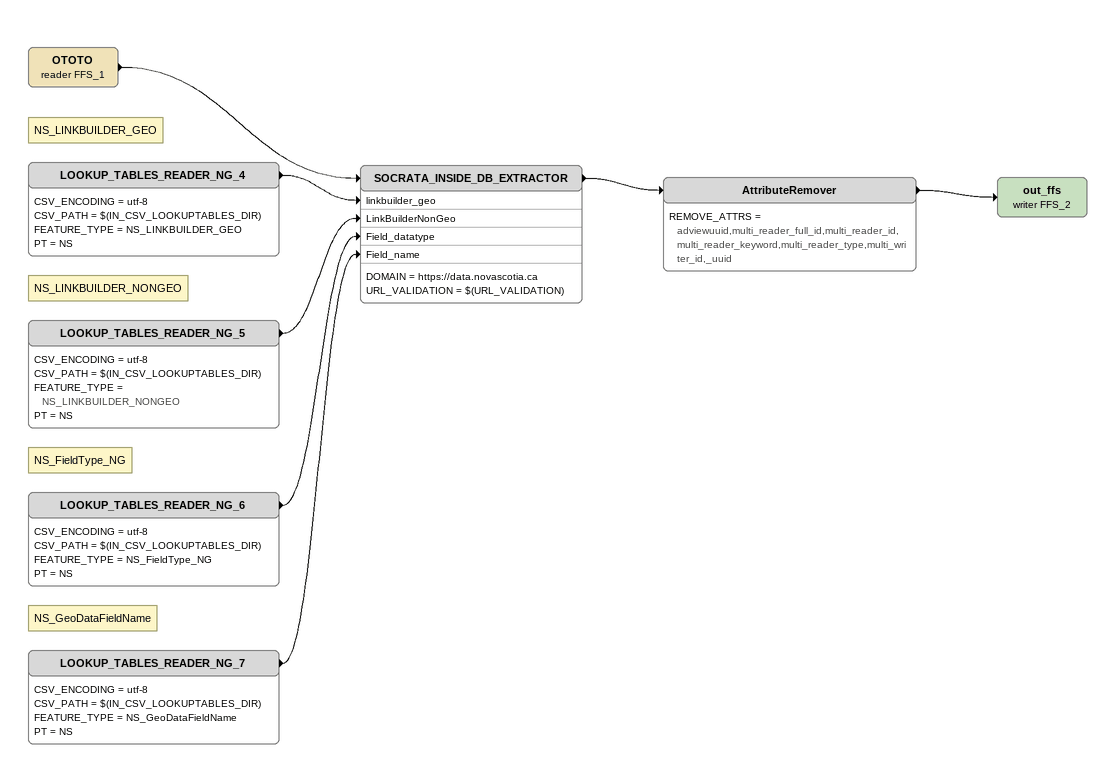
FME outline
Note: NS_LINKBUILDER_GEO
LOOKUP_TABLES_READER_NG_4
    CSV_ENCODING = utf-8
    CSV_PATH = $(IN_CSV_LOOKUPTABLES_DIR)
    FEATURE_TYPE = NS_LINKBUILDER_GEO
    PT = NS
    -> SOCRATA_INSIDE_DB_EXTRACTOR [linkbuilder_geo]
Note: NS_LINKBUILDER_NONGEO
LOOKUP_TABLES_READER_NG_5
    CSV_ENCODING = utf-8
    CSV_PATH = $(IN_CSV_LOOKUPTABLES_DIR)
    FEATURE_TYPE = NS_LINKBUILDER_NONGEO
    PT = NS
    -> SOCRATA_INSIDE_DB_EXTRACTOR [LinkBuilderNonGeo]
Note: NS_FieldType_NG
LOOKUP_TABLES_READER_NG_6
    CSV_ENCODING = utf-8
    CSV_PATH = $(IN_CSV_LOOKUPTABLES_DIR)
    FEATURE_TYPE = NS_FieldType_NG
    PT = NS
    -> SOCRATA_INSIDE_DB_EXTRACTOR [Field_datatype]
Note: NS_GeoDataFieldName
LOOKUP_TABLES_READER_NG_7
    CSV_ENCODING = utf-8
    CSV_PATH = $(IN_CSV_LOOKUPTABLES_DIR)
    FEATURE_TYPE = NS_GeoDataFieldName
    PT = NS
    -> SOCRATA_INSIDE_DB_EXTRACTOR [Field_name]
OTOTO (reader FFS_1)
    -> SOCRATA_INSIDE_DB_EXTRACTOR
SOCRATA_INSIDE_DB_EXTRACTOR
    DOMAIN = https://data.novascotia.ca
    URL_VALIDATION = $(URL_VALIDATION)
    -> AttributeRemover
AttributeRemover
    REMOVE_ATTRS = adviewuuid,multi_reader_full_id,multi_reader_id,multi_reader_keyword,multi_reader_type,multi_writer_id,_uuid
    -> out_ffs (writer FFS_2)
out_ffs (writer FFS_2)
